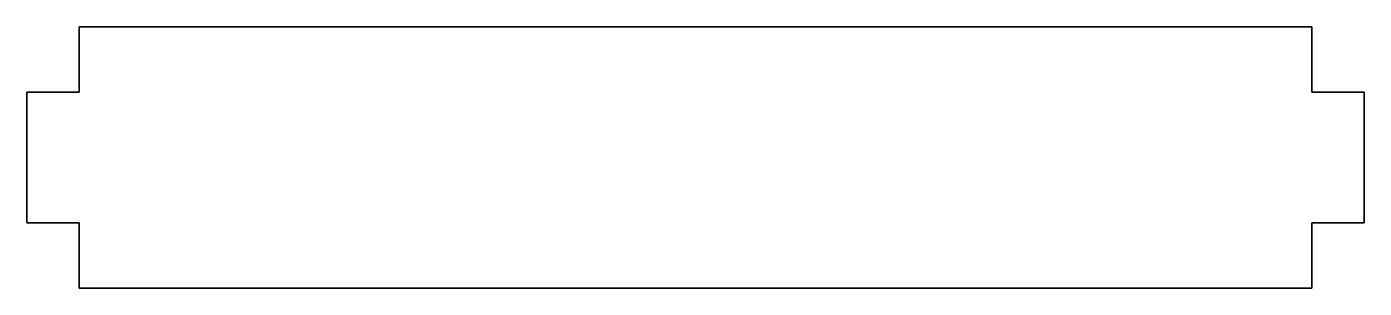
# Model space of a CAD drawing. Header units: inches. Extents: x 0 to 51.1, y 0 to 10.
import ezdxf

# ---------------------------------------------------------------- set-up
doc = ezdxf.new("R2010")
doc.units = ezdxf.units.IN
doc.header["$MEASUREMENT"] = 0
doc.layers.add('SIMUMAK Visible (ISO)', color=7, linetype='Continuous', lineweight=35)

# ---------------------------------------------------------------- blocks, each defined once
blk = doc.blocks.new('FRERE-01-RIPIVO01_Sheet_2_FRERE-01-RIPIVO01')
at = {"layer": 'SIMUMAK Visible (ISO)'}
for p, q in [((-23.55, 5), (23.55, 5)), ((-23.55, 2.5), (-23.55, 5)), ((23.55, 5), (23.55, 2.5)), ((-23.55, 2.5), (-25.55, 2.5)), ((-25.55, 2.5), (-25.55, -2.5)), ((25.55, 2.5), (23.55, 2.5)), ((25.55, -2.5), (25.55, 2.5)), ((-25.55, -2.5), (-23.55, -2.5)), ((-23.55, -5), (-23.55, -2.5)), ((23.55, -2.5), (23.55, -5)), ((23.55, -2.5), (25.55, -2.5)), ((23.55, -5), (-23.55, -5))]:
    blk.add_line(p, q, dxfattribs=at)

msp = doc.modelspace()

# ---------------------------------------------------------------- block references
msp.add_blockref('FRERE-01-RIPIVO01_Sheet_2_FRERE-01-RIPIVO01', (25.55, 5))

doc.saveas('drawing.dxf')
